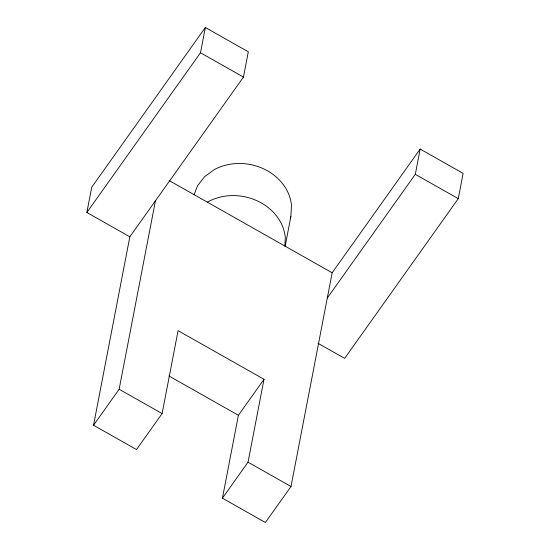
<?xml version="1.0" encoding="UTF-8"?>
<svg xmlns="http://www.w3.org/2000/svg" width="550" height="550" viewBox="0 0 550 550"><rect width="100%" height="100%" fill="white"/><g stroke="black" fill="none" stroke-linecap="round" stroke-linejoin="round"><path stroke-width="0.82" d="M284.817 246.008L285.326 237.607A49.727 42.714 10.9 0 0 207.934 201.829L207.419 202.208M285.134 246.297L290.84 216.652L291.507 205.501A49.727 42.714 10.9 0 0 214.122 169.723L204.524 176.749L197.491 185.804L194.102 194.693M129.834 236.809L86.866 212.492L91.733 187.227L205.349 27.5L248.311 51.81L243.451 77.076L129.834 236.809L93.541 425.253L136.503 449.563L162.113 413.566L178.076 330.66L264 379.287L248.036 462.192L222.434 498.19L265.396 522.5L291.005 486.502L332.159 272.793L420.166 149.064L463.134 173.374L458.267 198.639L344.651 358.366L317.982 343.276M93.541 425.253L119.144 389.256L155.437 200.812M86.866 212.492L200.482 52.766L205.349 27.5M222.434 498.19L238.397 415.284L264 379.287M327.291 298.059L415.305 174.329L420.166 149.064M290.242 218.226L290.84 216.652M200.482 52.766L243.451 77.076M415.305 174.329L458.267 198.639M169.139 180.544L332.159 272.793M168.912 375.959L238.397 415.284M119.144 389.256L162.113 413.566M248.036 462.192L291.005 486.502"/></g></svg>
